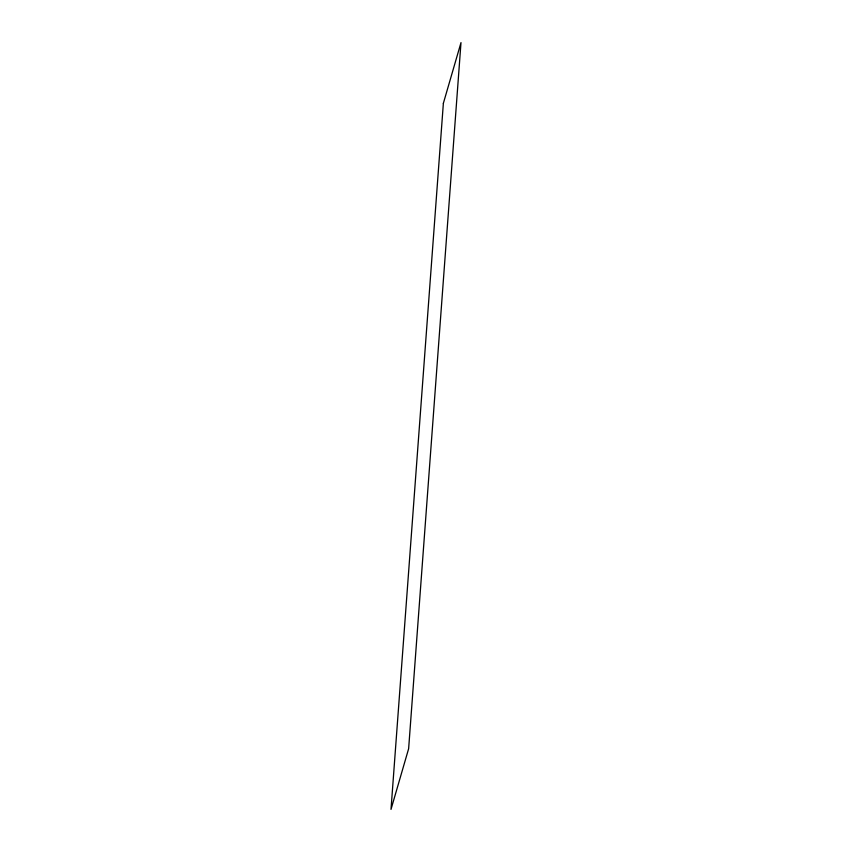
<?xml version="1.0" encoding="UTF-8"?>
<svg xmlns="http://www.w3.org/2000/svg" width="852" height="852" viewBox="0 0 852 852"><rect width="100%" height="100%" fill="white"/><g stroke="black" fill="none" stroke-linecap="round" stroke-linejoin="round"><path stroke-width="1.28" d="M443.37 103.284L391.004 809.4L408.63 748.716L460.996 42.6L443.37 103.284"/></g></svg>
